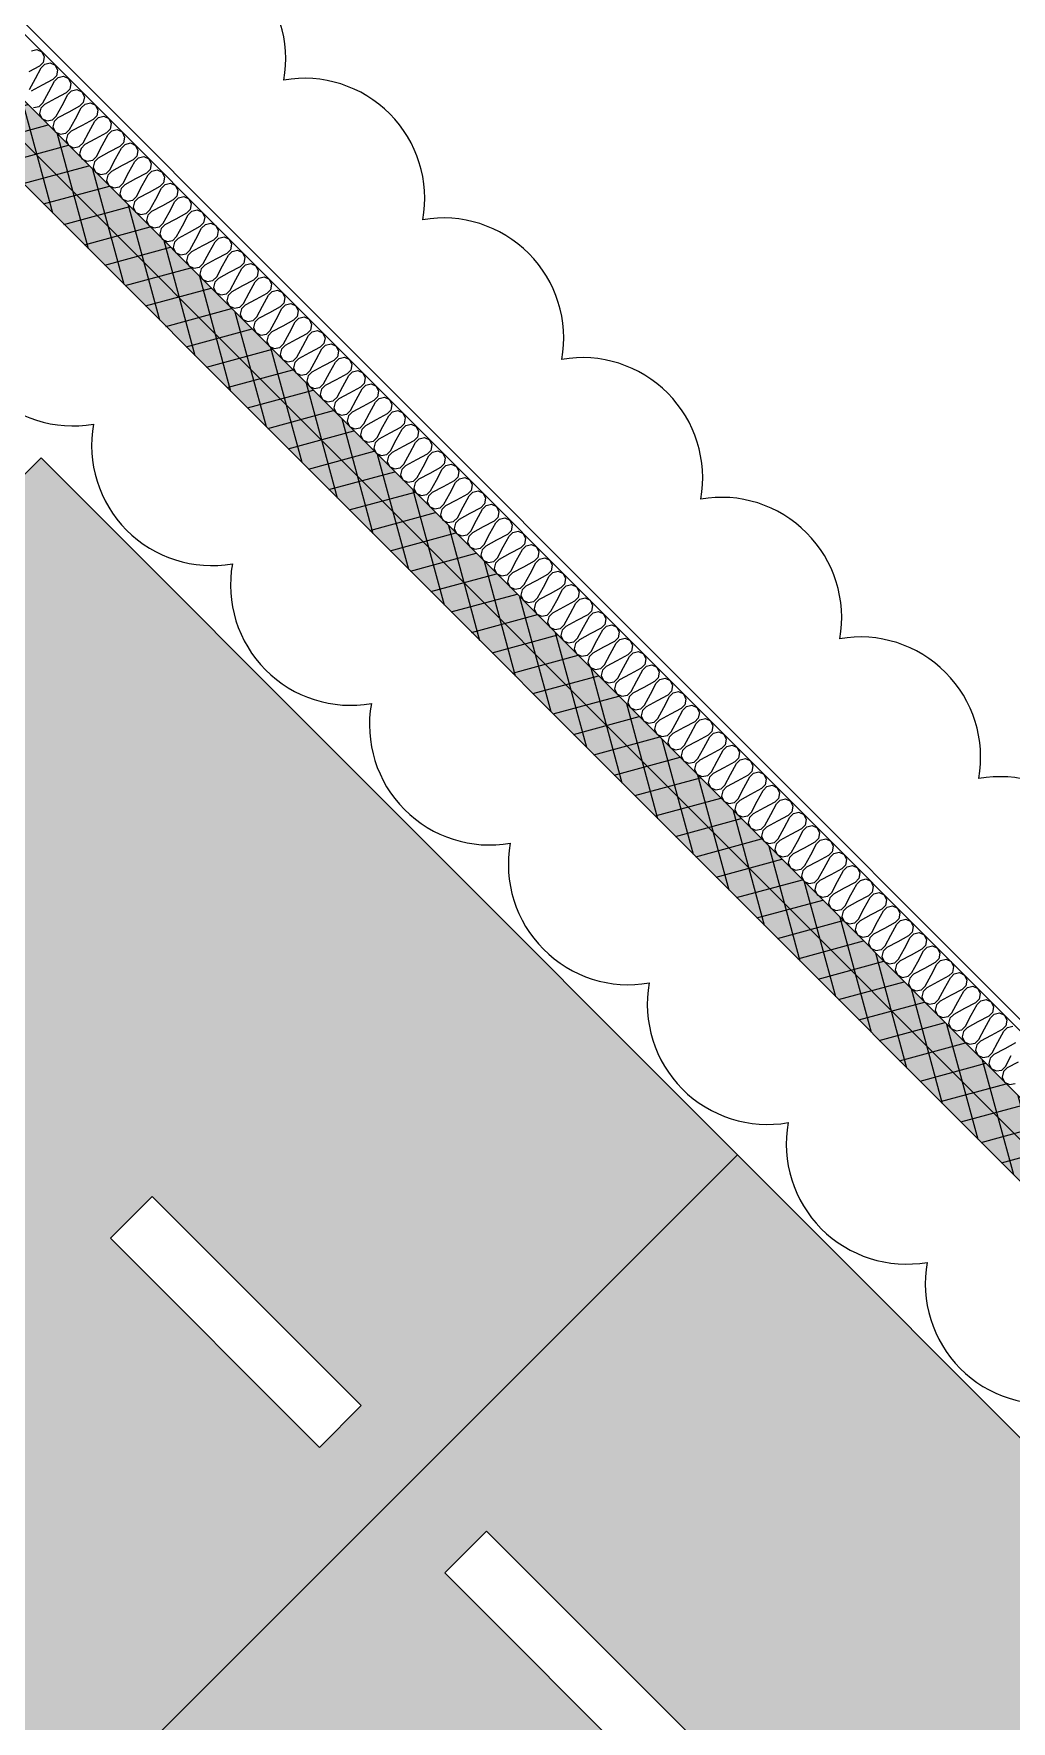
# Model space of a CAD drawing. Header units: millimetres. Extents: x -21000 to 567700, y 435000 to 850800.
# Drawn here: x 235546 to 238027, y 586183 to 590465 of the extents above; entities that cross this region are included whole.
import ezdxf
from ezdxf.xclip import XClip

# ---------------------------------------------------------------- set-up
doc = ezdxf.new("R2010")
doc.units = ezdxf.units.MM
doc.header["$LTSCALE"] = 700
doc.header["$XCLIPFRAME"] = 2
doc.linetypes.add('HIDDEN', pattern=[9.525, 6.35, -3.175])
doc.layers.get('0').update_dxf_attribs({"color": 2})
doc.layers.get('Defpoints').update_dxf_attribs({"color": 171})
for name, color, linetype in [('AB_Pbase$0$AA-XXXX-CNTL', 1, 'Continuous'), ('AB_Pbase$0$ELE8', 8, 'Continuous'), ('AB_Pbase$0$FIN', 6, 'Continuous'), ('AB_Pbase$0$HAT-BR', 5, 'Continuous'), ('AB_Pbase$0$INS', 8, 'Continuous'), ('AB_Pbase$0$WAL', 3, 'Continuous'), ('AB_Pbase$0$경량벽체 세대창고 모듈', 4, 'HIDDEN'), ('AB_Pbase$0$주차-sol', 254, 'Continuous'), ('AB_Pbase$0$주차-확장', 7, 'Continuous')]:
    doc.layers.add(name, color=color, linetype=linetype)

# ---------------------------------------------------------------- blocks, each defined once
blk = doc.blocks.new('AB_Pbase$0$주차확장')
at = {"layer": 'AB_Pbase$0$주차-sol'}
h = blk.add_hatch(color=252, dxfattribs=at)
h.paths.add_polyline_path([(1525, -3825), (2275, -3825), (2275, -3975), (1525, -3975)], flags=16)
edge = h.paths.add_edge_path()
edge.add_line((0, -5100), (2500, -5100))
edge.add_line((2500, -5100), (2500, 0))
edge.add_line((2500, 0), (0, 0))
edge.add_line((0, 0), (0, -5100))
h.paths.add_polyline_path([(225, -3975), (225, -3825), (975, -3825), (975, -3975)])
at = {"layer": 'AB_Pbase$0$주차-확장'}
blk.add_lwpolyline([(0, 0), (0, -5100), (2500, -5100), (2500, 0)], close=True, dxfattribs=at)
at = {"layer": 'AB_Pbase$0$주차-확장', "ltscale": 600}
for points in [[(975, -3975), (975, -3825), (225, -3825), (225, -3975)], [(1525, -3975), (1525, -3825), (2275, -3825), (2275, -3975)]]:
    blk.add_lwpolyline(points, close=True, dxfattribs=at)
blk = doc.blocks.new('AB_Pbase$0$pppaaa_1_1')
at = {"layer": 'AB_Pbase$0$주차-확장', "xscale": -1, "rotation": 134.9848194166802}
for p in [(231957.5, 585783.4), (233724.8, 584015.1)]:
    blk.add_blockref('AB_Pbase$0$주차확장', p, dxfattribs=at)
blk = doc.blocks.new('AB_Pbase')
at = {"layer": 'AB_Pbase$0$ELE8'}
h = blk.add_hatch(dxfattribs=at)
h.set_pattern_fill('NET', color=256, scale=20, angle=15.182184)
h.paths.add_polyline_path([(242568.3, 621077.2), (244588.7, 619957.3), (244661.4, 620088.5), (242509.8, 621281.1), (235027.7, 607783.1), (226424.5, 599184.4), (258210.1, 567381.9), (260268.4, 566241), (260341.1, 566372.2), (258301.3, 567502.9), (226636.7, 599184.4), (235148.7, 607691.9)])
h.paths.add_polyline_path([(247382.1, 630071), (247513.3, 629998.3), (244996.1, 625456.7), (246272.9, 624749), (245110.6, 622652.1), (244979.4, 622724.8), (246069, 624690.5), (244792, 625398.3)])
h.paths.add_polyline_path([(247988.2, 631164.3), (247876.7, 630963.1), (248007.8, 630890.4), (248119.4, 631091.6)])
h.paths.add_polyline_path([(255793.4, 631519.8), (255866.2, 631650.9), (250046.2, 634877.1), (248482.7, 632056.4), (248613.9, 631983.7), (250104.6, 634673.1)])
at = {"layer": 'AB_Pbase$0$HAT-BR'}
h = blk.add_hatch(dxfattribs=at)
h.set_pattern_fill('ANSI31', color=256, scale=20, angle=145)
h.paths.add_polyline_path([(235929.4, 604527.6), (236063.8, 604661.9), (238153, 602571.6), (240063.6, 606018.4), (240229.8, 605926.3), (238280.5, 602409.7), (237010.4, 601140.3), (237826.9, 600323.4), (237692.5, 600189.1), (236741.7, 601140.4), (238029, 602427)])
h.paths.add_polyline_path([(238632.8, 599517.1), (232550.1, 593437.5), (232684.4, 593303.2), (238767.1, 599382.7)])
h.paths.add_polyline_path([(239573, 598576.4), (244422.5, 593724.3), (238339.7, 587644.8), (238205.4, 587779.2), (244153.8, 593724.4), (239438.6, 598442)])
h.paths.add_polyline_path([(253366.3, 576146.8), (254890.9, 574621.3), (254756.5, 574487), (253231.9, 576012.5)], flags=17)
h.paths.add_polyline_path([(246954.3, 581883.1), (245525.6, 580455.2), (245391.3, 580589.5), (246820, 582017.5)])
h.paths.add_polyline_path([(247173.6, 582371), (252407.6, 587602.2), (252541.9, 587467.8), (247308, 582236.6)])
h.paths.add_polyline_path([(260580.1, 582120.7), (261142.4, 583135.1), (260976.2, 583227.2), (260414, 582212.8)], flags=17)
h.paths.add_polyline_path([(263886.9, 576046.1), (264234.4, 575698.5), (264194.3, 575658.4), (265114.4, 575148.5), (265206.5, 575314.6)])
edge = h.paths.add_edge_path()
edge.add_line((263638.9, 581842.7), (261303.6, 583137.2))
edge.add_line((261303.6, 583137.2), (261395.8, 583303.3))
edge.add_line((261395.8, 583303.3), (265930.7, 580789.6))
edge.add_line((265930.7, 580789.6), (269809.1, 587786.6))
edge.add_line((269809.1, 587786.6), (269975.3, 587694.4))
edge.add_line((269975.3, 587694.4), (266096.8, 580697.5))
edge.add_line((266096.8, 580697.5), (266534.1, 580455.1))
edge.add_line((266534.1, 580455.1), (266442, 580288.9))
edge.add_line((266442, 580288.9), (263805.1, 581750.6))
edge.add_line((263638.9, 581842.7), (262485.1, 579761.3))
edge.add_line((263805.1, 581750.6), (261405.4, 577421.6))
edge.add_line((262393, 579595.1), (259935.3, 580957.4))
edge.add_line((262485.1, 579761.3), (259861.3, 581215.7))
edge.add_line((262393, 579595.1), (261239.3, 577513.7))
edge.add_line((259861.3, 581215.7), (259168.1, 579965.2))
edge.add_line((259334.3, 579873.1), (259168.1, 579965.2))
edge.add_line((259935.3, 580957.4), (259334.3, 579873.1))
edge.add_line((261239.3, 577513.7), (258615.4, 578968.1))
edge.add_line((258615.4, 578968.1), (258523.3, 578802))
edge.add_line((258523.3, 578802), (263739.4, 575910.6))
edge.add_line((263739.4, 575910.6), (263879.2, 576050.4))
edge.add_line((263879.2, 576050.4), (261405.4, 577421.6))
edge = h.paths.add_edge_path()
edge.add_line((273761.7, 610263.5), (273411.9, 610457.4))
edge.add_line((273411.9, 610457.4), (273281, 610221.2))
edge.add_line((273281, 610221.2), (271837.9, 611021.2))
edge.add_line((271837.9, 611021.2), (270579.8, 608751.5))
edge.add_line((270579.8, 608751.5), (267899.1, 610237.5))
edge.add_line((267899.1, 610237.5), (268345.1, 611042.1))
edge.add_line((268345.1, 611042.1), (267907.8, 611284.5))
edge.add_line((267907.8, 611284.5), (267461.8, 610479.9))
edge.add_line((267461.8, 610479.9), (264676.1, 612024))
edge.add_line((264676.1, 612024), (266867.4, 615977.3))
edge.add_line((266867.4, 615977.3), (266701.3, 616069.4))
edge.add_line((266701.3, 616069.4), (265295.3, 613533))
edge.add_line((265295.3, 613533), (264945.5, 613726.9))
edge.add_line((264945.5, 613726.9), (264853.4, 613560.7))
edge.add_line((264853.4, 613560.7), (265203.2, 613366.8))
edge.add_line((265203.2, 613366.8), (264417.8, 611949.9))
edge.add_line((264417.8, 611949.9), (276229.5, 605402.6))
edge.add_line((276229.5, 605402.6), (278088.8, 608756.8))
edge.add_line((278088.8, 608756.8), (278565.5, 608492.5))
edge.add_line((278565.5, 608492.5), (278798.2, 608912.4))
edge.add_line((278798.2, 608912.4), (278719.4, 608956))
edge.add_line((278719.4, 608956), (278578.9, 608702.3))
edge.add_line((278578.9, 608702.3), (278093.4, 608971.4))
edge.add_line((278093.4, 608971.4), (278825.5, 610292.1))
edge.add_line((278825.5, 610292.1), (278746.8, 610335.7))
edge.add_line((278746.8, 610335.7), (278092.3, 609155))
edge.add_line((278092.3, 609155), (277414.5, 609530.7))
edge.add_line((277414.5, 609530.7), (277370.8, 609452))
edge.add_line((277370.8, 609452), (278048.7, 609076.3))
edge.add_line((278048.7, 609076.3), (276155.5, 605660.9))
edge.add_line((276155.5, 605660.9), (275027.2, 606286.3))
edge.add_line((275027.2, 606286.3), (275473.2, 607090.9))
edge.add_line((275473.2, 607090.9), (275394.5, 607134.6))
edge.add_line((275394.5, 607134.6), (274948.5, 606329.9))
edge.add_line((274948.5, 606329.9), (274668.6, 606485.1))
edge.add_line((274668.6, 606485.1), (275114.6, 607289.7))
edge.add_line((275114.6, 607289.7), (275035.9, 607333.3))
edge.add_line((275035.9, 607333.3), (274589.9, 606528.7))
edge.add_line((274589.9, 606528.7), (270746, 608659.4))
edge.add_line((270746, 608659.4), (271911.9, 610762.9))
edge.add_line((271911.9, 610762.9), (273538.7, 609861.1))
edge.add_line((273538.7, 609861.1), (273766.6, 610272.2))
h.paths.add_polyline_path([(249823.9, 630123.9), (248214.6, 631015.9), (248122.5, 630849.7), (249731.8, 629957.7)])
h.paths.add_polyline_path([(264448.6, 621462.8), (264706.6, 621319.7), (264798.7, 621485.9), (263959.1, 621951.3), (263866.9, 621785.1), (264282.4, 621554.9), (263271.6, 619731.3), (263437.7, 619639.2)])
h.paths.add_polyline_path([(269499.6, 619034.5), (268660, 619499.9), (268567.9, 619333.7), (269048.9, 619067.1), (267972.6, 617125.4), (268138.8, 617033.3), (269215.1, 618975), (269407.5, 618868.3)])
h.paths.add_polyline_path([(278950.9, 618872.1), (277573.4, 619635.6), (275440.2, 615787.3), (272265.3, 617547.2), (272173.2, 617381), (274499.7, 616091.4), (273527.6, 614337.8), (273693.8, 614245.7), (274665.9, 615999.3), (276004, 615257.5), (276166.4, 615550.5), (275676.7, 615822), (277647.4, 619377.4), (278858.8, 618705.9)])
h.paths.add_polyline_path([(271683.5, 616497.6), (271517.4, 616589.7), (270492, 614739.9), (270658.2, 614647.8)])
h.paths.add_polyline_path([(266121, 619581), (265095.6, 617731.2), (264929.4, 617823.3), (265954.8, 619673.1)])
h.paths.add_polyline_path([(264405.1, 617124.9), (264497.2, 617291.1), (264296.1, 617402.6), (264203.9, 617236.4)])
edge = h.paths.add_edge_path()
edge.add_line((261140, 623342.4), (261232.1, 623508.6))
edge.add_line((261232.1, 623508.6), (257484.4, 625586))
edge.add_line((257484.4, 625586), (257392.3, 625419.8))
edge.add_line((257392.3, 625419.8), (258756.7, 624663.5))
edge.add_line((258756.7, 624663.5), (257030.8, 621549.9))
edge.add_line((257030.8, 621549.9), (255666.4, 622306.2))
edge.add_line((255666.4, 622306.2), (255622.7, 622227.5))
edge.add_line((255622.7, 622227.5), (256987.1, 621471.2))
edge.add_line((256987.1, 621471.2), (256735, 621016.4))
edge.add_line((256735, 621016.4), (256813.8, 620972.7))
edge.add_line((256813.8, 620972.7), (258835.4, 624619.9))
edge.add_line((258835.4, 624619.9), (261140, 623342.4))
h.paths.add_polyline_path([(252295.3, 623557.4), (252251.7, 623478.7), (252800.5, 623174.5), (252844.1, 623253.2)], flags=17)
h.paths.add_polyline_path([(278024, 614023.5), (278741.6, 615317.9), (277798.7, 613617.1), (277877.5, 613573.4), (278119.7, 614010.5), (279335.4, 613336.6), (279379.1, 613415.3), (278163.4, 614089.2), (278820.3, 615274.3), (278741.6, 615317.9)])
h.paths.add_polyline_path([(276999.8, 611990.1), (277047.9, 611963.4), (276926.7, 611744.8), (276799.9, 611815.1), (277163.5, 612471), (277242.2, 612427.4)], flags=17)
h.paths.add_polyline_path([(275349.5, 612653.4), (275456.1, 612845.8), (275766.5, 612673.7), (275659.8, 612481.3)], flags=17)
h.paths.add_polyline_path([(274915.1, 612859.8), (274748.9, 612952), (274506.5, 612514.6), (274672.7, 612422.5)], flags=17)
h.paths.add_polyline_path([(279024.5, 610867.8), (280144.5, 612888.1), (280223.2, 612844.5), (279103.3, 610824.1)])
h.paths.add_polyline_path([(279601.8, 610547.8), (280721.7, 612568.2), (280800.4, 612524.5), (279680.5, 610504.2)])
edge = h.paths.add_edge_path()
edge.add_line((268115.9, 579441.1), (268710.6, 579111.4))
edge.add_line((268710.6, 579111.4), (268676.7, 579050.2))
edge.add_line((268676.7, 579050.2), (271436.1, 577520.6))
edge.add_line((271436.1, 577520.6), (271470, 577581.9))
edge.add_line((271470, 577581.9), (271528.2, 577686.8))
edge.add_line((271528.2, 577686.8), (268174.1, 579546.1))
edge.add_line((268174.1, 579546.1), (268115.9, 579441.1))
h.paths.add_polyline_path([(252546, 576288.4), (251117.3, 574860.5), (254615.6, 571360.4), (257807.1, 577118), (257640.9, 577210.2), (255736.8, 573775), (255682.7, 573829.2), (255548.3, 573694.9), (255641, 573602.1), (254521.2, 571582.1), (251315.3, 574789.7), (252680.4, 576154.1)])
h.paths.add_polyline_path([(254748.7, 622094.5), (254457.8, 621569.8), (254624, 621477.7), (254914.9, 622002.4)], flags=17)
h.paths.add_polyline_path([(260390.1, 620339.5), (260224, 620431.6), (261377.8, 622513.2), (261544, 622421.1)])
h.paths.add_polyline_path([(246694.2, 601788.4), (244262.8, 603136.2), (244354.9, 603302.4), (246786.3, 601954.6)])
h.paths.add_polyline_path([(264513.8, 616681.6), (263362.4, 614604.4), (263948.4, 614279.6), (263856.3, 614113.4), (262500.6, 614864.9), (262592.7, 615031.1), (263196.2, 614696.5), (264347.6, 616773.8)])
h.paths.add_polyline_path([(251505.8, 616203), (251413.7, 616036.9), (267384.3, 607184.2), (267476.4, 607350.4)])
h.paths.add_polyline_path([(271057.7, 605148), (274188.8, 603412.4), (272429, 600237.5), (270189.9, 601478.7), (270097.8, 601312.5), (274624, 598803.6), (274716.1, 598969.8), (272595.1, 600145.4), (274355, 603320.3), (277464.3, 601596.8), (270405.5, 588862.3), (265870.5, 591376.1), (265778.4, 591209.9), (270479.5, 588604), (277722.6, 601670.9), (271149.8, 605314.2)])
h.paths.add_polyline_path([(255481.8, 630440.5), (255389.7, 630274.4), (255792, 630051.4), (254296.4, 627353.1), (254375.1, 627309.5), (255870.8, 630007.7), (258726.4, 628424.8), (257230.8, 625726.6), (257396.9, 625634.5), (258984.7, 628498.9)])
h.paths.add_polyline_path([(252754.7, 624571.9), (253714.6, 626303.6), (253793.4, 626260), (252833.4, 624528.2)])
h.paths.add_polyline_path([(271454, 617733.9), (271546.1, 617900.1), (271143.9, 618123.1), (271051.8, 617956.9)])
h.paths.add_polyline_path([(274129.6, 612597.8), (274173.2, 612676.5), (272975, 613340.7), (272679.2, 612807.2), (272845.4, 612715.1), (273097.5, 613169.9)], flags=17)
h.paths.add_polyline_path([(261119, 615848), (261285.2, 615755.9), (262691.1, 618292.3), (262525, 618384.4)])
h.paths.add_polyline_path([(261302.7, 615746.2), (261210.6, 615580), (261503.6, 615417.6), (261595.7, 615583.7)], flags=17)
h.paths.add_polyline_path([(260779.6, 615235.7), (260945.8, 615143.6), (260407.7, 614172.8), (247559.5, 621294.6), (247428.3, 621367.4), (245110.6, 622652.1), (245202.7, 622818.3), (246042.3, 622352.9), (246488.4, 623157.5), (246654.5, 623065.4), (246208.5, 622260.8), (248062.7, 621233), (249400.8, 623646.9), (248952.5, 623895.4), (248996.2, 623974.1), (249984.5, 623426.3), (249940.9, 623347.5), (249479.5, 623603.3), (248141.4, 621189.3), (250017.5, 620149.4), (251359.6, 622570.7), (250948.5, 622798.5), (250988.1, 622869.9), (251939.3, 622342.7), (251895.6, 622264), (251434.3, 622519.7), (250096.2, 620105.8), (252811.9, 618600.4), (253257.9, 619405.1), (253336.6, 619361.5), (252890.6, 618556.8), (253257.9, 618353.2), (254159.7, 619980), (253792.3, 620183.6), (253676, 619973.7), (253597.3, 620017.3), (253905.1, 620572.7), (254071.3, 620480.6), (253971.9, 620301.3), (254627.9, 619937.7), (254535.8, 619771.5), (254238.4, 619936.4), (253336.7, 618309.6), (254613.6, 617601.7), (255607.5, 619394.7), (255773.6, 619302.6), (254779.8, 617509.6), (260333.6, 614431.1)])
h.paths.add_polyline_path([(251257.3, 624727.3), (251091.2, 624819.4), (250887.5, 624452.1), (248071, 626013.3), (247978.9, 625847.1), (247979.1, 625847), (246827.7, 623769.8), (246993.9, 623677.6), (248145.3, 625754.9), (251552, 623866.5), (251644.1, 624032.7), (251053.7, 624359.9)])
h.paths.add_polyline_path([(239278.8, 608614.4), (239444.9, 608522.3), (239503.1, 608627.2), (240058.5, 608319.4), (240150.6, 608485.5), (239595.2, 608793.4), (239937, 609410), (239416.6, 609698.5), (239373, 609619.7), (239727.2, 609423.4)], flags=17)
h.paths.add_polyline_path([(249096, 617321.6), (249188.1, 617487.8), (246328.1, 619073.1), (246196.9, 619145.8), (244727.6, 619960.3), (244635.4, 619794.1)])
h.paths.add_polyline_path([(244912.1, 609773.6), (245004.2, 609939.8), (238523.3, 613532.3), (235245.5, 607619), (234042, 606416.1), (235434.6, 605022.7), (235569, 605157.1), (234240, 606486.8), (235318, 607564.2), (236122.2, 609014.9), (238706.7, 607582.3), (238270.4, 606795.2), (238991.9, 606395.2), (239084, 606561.4), (238528.6, 606869.2), (239047.4, 607805.1), (238881.2, 607897.2), (238798.8, 607748.5), (238357.1, 607993.3), (239086.7, 609309.6), (239008, 609353.3), (238278.4, 608037), (236214.3, 609181.1), (238509.9, 613322.4), (242795.5, 610946.9), (241038.1, 607776.4), (241204.2, 607684.3), (242961.7, 610854.8)])
h.paths.add_polyline_path([(254770.9, 631457.8), (254937, 631365.6), (255145.7, 631742.1), (254979.5, 631834.2)])
h.paths.add_polyline_path([(254539.5, 630648.5), (254373.3, 630740.6), (254143, 630325.1), (253548.3, 630654.8), (253504.7, 630576.1), (254099.4, 630246.4), (253042.5, 628339.7), (251765.6, 629047.6), (252822.5, 630954.2), (252848.7, 630939.7), (252892.3, 631018.4), (252787.4, 631076.6), (251686.9, 629091.2), (250436.1, 629784.5), (250344, 629618.3), (251594.7, 628925), (250494.2, 626939.6), (250599.2, 626881.5), (250642.8, 626960.2), (250616.6, 626974.7), (251673.5, 628881.4), (252950.4, 628173.6), (251893.5, 626266.9), (251298.8, 626596.6), (251255.1, 626517.9), (251849.9, 626188.2), (251488.7, 625536.6), (251654.9, 625444.5)])
at = {"layer": 'AB_Pbase$0$경량벽체 세대창고 모듈'}
h = blk.add_hatch(dxfattribs=at)
h.set_pattern_fill('격자1', color=256)
h.set_pattern_definition([(360, (0, 0), (0, 1), []), (90, (0, 0), (-1, -1e-16), [])])
h.paths.add_polyline_path([(242568.3, 621077.2), (242641, 621208.4), (242509.8, 621281.1), (235027.7, 607783.1), (226424.5, 599184.4), (258210.1, 567381.9), (260268.4, 566241), (260341.1, 566372.2), (258301.3, 567502.9), (226636.7, 599184.4), (235148.7, 607691.9)])
h.paths.add_polyline_path([(247382.1, 630071), (247513.3, 629998.3), (244996.1, 625456.7), (246272.9, 624749), (245110.6, 622652.1), (244979.4, 622724.8), (246069, 624690.5), (244792, 625398.3)])
h.paths.add_polyline_path([(247988.2, 631164.3), (247876.7, 630963.1), (248007.8, 630890.4), (248119.4, 631091.6)])
h.paths.add_polyline_path([(255793.4, 631519.8), (255866.2, 631650.9), (250046.2, 634877.1), (248482.7, 632056.4), (248613.9, 631983.7), (250104.6, 634673.1)])
at = {"layer": 'AB_Pbase$0$AA-XXXX-CNTL'}
blk.add_line((263204.2, 562491.4), (221582.1, 604135.4), dxfattribs=at)
at = {"layer": 'AB_Pbase$0$FIN'}
for p, q in [((238219.6, 587793.3), (232698.5, 593317.3)), ((238205.4, 587779.2), (232684.4, 593303.2))]:
    blk.add_line(p, q, dxfattribs=at)
at = {"layer": 'AB_Pbase$0$INS'}
for points in [[(235540.5, 590421.7), (235554.1, 590425.1), (235566.8, 590419.2), (235572.8, 590406.5), (235570.2, 590392), (235560.9, 590382.7), (235533.3, 590367.9)], [(235535.4, 590323.3), (235550.3, 590350.9), (235565.1, 590378.5), (235574.5, 590387.8), (235588.1, 590391.2), (235600.8, 590385.2), (235606.7, 590372.5), (235604.2, 590358.1), (235594.8, 590348.7), (235567.2, 590333.9), (235539.7, 590319.1)], [(235545.6, 590277.5), (235560, 590280), (235569.4, 590289.4), (235584.2, 590316.9), (235599.1, 590344.5), (235608.4, 590353.8), (235622, 590357.2), (235634.7, 590351.3), (235640.6, 590338.6), (235638.1, 590324.1), (235628.8, 590314.8), (235601.2, 590300), (235573.6, 590285.1), (235564.3, 590275.8), (235560.9, 590262.2), (235566.8, 590249.5), (235579.5, 590243.5), (235594, 590246.1), (235603.3, 590255.4), (235618.1, 590283), (235633, 590310.6), (235642.3, 590319.9), (235655.9, 590323.3), (235668.6, 590317.3), (235674.6, 590304.6), (235672, 590290.2), (235662.7, 590280.8), (235635.1, 590266), (235607.5, 590251.2), (235598.2, 590241.8), (235594.8, 590228.3), (235600.7, 590215.5), (235613.5, 590209.6), (235627.9, 590212.1), (235637.2, 590221.5), (235652.1, 590249), (235666.9, 590276.6), (235676.3, 590285.9), (235689.8, 590289.3), (235702.6, 590283.4), (235708.5, 590270.7), (235706, 590256.2), (235696.6, 590246.9), (235669, 590232.1), (235641.5, 590217.2), (235632.1, 590207.9), (235628.7, 590194.3), (235634.7, 590181.6), (235647.4, 590175.6), (235661.8, 590178.2), (235671.2, 590187.5), (235686, 590215.1), (235700.9, 590242.7), (235710.2, 590252), (235723.8, 590255.4), (235736.5, 590249.4), (235742.4, 590236.7), (235739.9, 590222.3), (235730.6, 590212.9), (235703, 590198.1), (235675.4, 590183.3), (235666.1, 590173.9), (235662.7, 590160.4), (235668.6, 590147.6), (235681.3, 590141.7), (235695.7, 590144.2), (235705.1, 590153.6), (235719.9, 590181.1), (235734.8, 590208.7), (235744.1, 590218), (235757.7, 590221.4), (235770.4, 590215.5), (235776.4, 590202.7), (235773.8, 590188.3), (235764.5, 590179), (235736.9, 590164.2), (235709.3, 590149.3), (235700, 590140), (235696.6, 590126.4), (235702.5, 590113.7), (235715.3, 590107.7), (235729.7, 590110.3), (235739, 590119.6), (235753.9, 590147.2), (235768.7, 590174.8), (235778.1, 590184.1), (235791.6, 590187.5), (235804.4, 590181.5), (235810.3, 590168.8), (235807.8, 590154.4), (235798.4, 590145), (235770.8, 590130.2), (235743.3, 590115.4), (235733.9, 590106), (235730.5, 590092.5), (235736.5, 590079.7), (235749.2, 590073.8), (235763.6, 590076.3), (235772.9, 590085.7), (235787.8, 590113.2), (235802.7, 590140.8), (235812, 590150.1), (235825.6, 590153.5), (235838.3, 590147.6), (235844.2, 590134.8), (235841.7, 590120.4), (235832.4, 590111.1), (235804.8, 590096.3), (235777.2, 590081.4), (235767.9, 590072.1), (235764.5, 590058.5), (235770.4, 590045.8), (235783.1, 590039.8), (235797.5, 590042.4), (235806.9, 590051.7), (235821.7, 590079.3), (235836.6, 590106.9), (235845.9, 590116.2), (235859.5, 590119.6), (235872.2, 590113.6), (235878.2, 590100.9), (235875.6, 590086.5), (235866.3, 590077.1), (235838.7, 590062.3), (235811.1, 590047.5), (235801.8, 590038.1), (235798.4, 590024.6), (235804.3, 590011.8), (235817.1, 590005.9), (235831.5, 590008.4), (235840.8, 590017.8), (235855.7, 590045.3), (235870.5, 590072.9), (235879.9, 590082.2), (235893.4, 590085.6), (235906.2, 590079.7), (235912.1, 590066.9), (235909.6, 590052.5), (235900.2, 590043.2), (235872.6, 590028.4), (235845.1, 590013.5), (235835.7, 590004.2), (235832.3, 589990.6), (235838.3, 589977.9), (235851, 589971.9), (235865.4, 589974.5), (235874.7, 589983.8), (235889.6, 590011.4), (235904.5, 590038.9), (235913.8, 590048.3), (235927.4, 590051.7), (235940.1, 590045.7), (235946, 590033), (235943.5, 590018.6), (235934.2, 590009.2), (235906.6, 589994.4), (235879, 589979.6), (235869.7, 589970.2), (235866.3, 589956.7), (235872.2, 589943.9), (235884.9, 589938), (235899.3, 589940.5), (235908.7, 589949.9), (235923.5, 589977.4), (235938.4, 590005), (235947.7, 590014.3), (235961.3, 590017.7), (235974, 590011.8), (235980, 589999), (235977.4, 589984.6), (235968.1, 589975.3), (235940.5, 589960.5), (235912.9, 589945.6), (235903.6, 589936.3), (235900.2, 589922.7), (235906.1, 589910), (235918.8, 589904), (235933.3, 589906.6), (235942.6, 589915.9), (235957.5, 589943.5), (235972.3, 589971), (235981.7, 589980.4), (235995.2, 589983.8), (236008, 589977.8), (236013.9, 589965.1), (236011.4, 589950.7), (236002, 589941.3), (235974.4, 589926.5), (235946.9, 589911.7), (235937.5, 589902.3), (235934.1, 589888.8), (235940.1, 589876), (235952.8, 589870.1), (235967.2, 589872.6), (235976.5, 589882), (235991.4, 589909.5), (236006.3, 589937.1), (236015.6, 589946.4), (236029.2, 589949.8), (236041.9, 589943.9), (236047.8, 589931.1), (236045.3, 589916.7), (236035.9, 589907.4), (236008.4, 589892.6), (235980.8, 589877.7), (235971.4, 589868.4), (235968.1, 589854.8), (235974, 589842.1), (235986.7, 589836.1), (236001.1, 589838.7), (236010.5, 589848), (236025.3, 589875.6), (236040.2, 589903.1), (236049.5, 589912.5), (236063.1, 589915.9), (236075.8, 589909.9), (236081.8, 589897.2), (236079.2, 589882.8), (236069.9, 589873.4), (236042.3, 589858.6), (236014.7, 589843.8), (236005.4, 589834.4), (236002, 589820.9), (236007.9, 589808.1), (236020.6, 589802.2), (236035.1, 589804.7), (236044.4, 589814.1), (236059.3, 589841.6), (236074.1, 589869.2), (236083.5, 589878.5), (236097, 589881.9), (236109.8, 589876), (236115.7, 589863.2), (236113.1, 589848.8), (236103.8, 589839.5), (236076.2, 589824.7), (236048.6, 589809.8), (236039.3, 589800.5), (236035.9, 589786.9), (236041.9, 589774.2), (236054.6, 589768.2), (236069, 589770.8), (236078.3, 589780.1), (236093.2, 589807.7), (236108.1, 589835.2), (236117.4, 589844.6), (236131, 589848), (236143.7, 589842), (236149.6, 589829.3), (236147.1, 589814.9), (236137.7, 589805.5), (236110.2, 589790.7), (236082.6, 589775.9), (236073.2, 589766.5), (236069.8, 589753), (236075.8, 589740.2), (236088.5, 589734.3), (236102.9, 589736.8), (236112.3, 589746.2), (236127.1, 589773.7), (236142, 589801.3), (236151.3, 589810.6), (236164.9, 589814), (236177.6, 589808.1), (236183.6, 589795.3), (236181, 589780.9), (236171.7, 589771.6), (236144.1, 589756.8), (236116.5, 589741.9), (236107.2, 589732.6), (236103.8, 589719), (236109.7, 589706.3), (236122.4, 589700.3), (236136.9, 589702.9), (236146.2, 589712.2), (236161.1, 589739.8), (236175.9, 589767.3), (236185.3, 589776.7), (236198.8, 589780.1), (236211.6, 589774.1), (236217.5, 589761.4), (236214.9, 589747), (236205.6, 589737.6), (236178, 589722.8), (236150.4, 589708), (236141.1, 589698.6), (236137.7, 589685.1), (236143.6, 589672.3), (236156.4, 589666.4), (236170.8, 589668.9), (236180.1, 589678.3), (236195, 589705.8), (236209.8, 589733.4), (236219.2, 589742.7), (236232.8, 589746.1), (236245.5, 589740.2), (236251.4, 589727.4), (236248.9, 589713), (236239.5, 589703.7), (236212, 589688.9), (236184.4, 589674), (236175, 589664.7), (236171.6, 589651.1), (236177.6, 589638.4), (236190.3, 589632.4), (236204.7, 589635), (236214.1, 589644.3), (236228.9, 589671.9), (236243.8, 589699.4), (236253.1, 589708.8), (236266.7, 589712.2), (236279.4, 589706.2), (236285.4, 589693.5), (236282.8, 589679.1), (236273.5, 589669.7), (236245.9, 589654.9), (236218.3, 589640.1), (236209, 589630.7), (236205.6, 589617.2), (236211.5, 589604.4), (236224.2, 589598.5), (236238.7, 589601), (236248, 589610.4), (236262.9, 589637.9), (236277.7, 589665.5), (236287, 589674.8), (236300.6, 589678.2), (236313.4, 589672.3), (236319.3, 589659.5), (236316.7, 589645.1), (236307.4, 589635.8), (236279.8, 589621), (236252.2, 589606.1), (236242.9, 589596.8), (236239.5, 589583.2), (236245.4, 589570.5), (236258.2, 589564.5), (236272.6, 589567.1), (236281.9, 589576.4), (236296.8, 589604), (236311.6, 589631.5), (236321, 589640.9), (236334.6, 589644.3), (236347.3, 589638.3), (236353.2, 589625.6), (236350.7, 589611.2), (236341.3, 589601.8), (236313.8, 589587), (236286.2, 589572.2), (236276.8, 589562.8), (236273.4, 589549.3), (236279.4, 589536.5), (236292.1, 589530.6), (236306.5, 589533.1), (236315.9, 589542.5), (236330.7, 589570), (236345.6, 589597.6), (236354.9, 589606.9), (236368.5, 589610.3), (236381.2, 589604.4), (236387.2, 589591.6), (236384.6, 589577.2), (236375.3, 589567.9), (236347.7, 589553.1), (236320.1, 589538.2), (236310.8, 589528.9), (236307.4, 589515.3), (236313.3, 589502.6), (236326, 589496.6), (236340.5, 589499.2), (236349.8, 589508.5), (236364.7, 589536.1), (236379.5, 589563.6), (236388.8, 589573), (236402.4, 589576.4), (236415.1, 589570.4), (236421.1, 589557.7), (236418.5, 589543.3), (236409.2, 589533.9), (236381.6, 589519.1), (236354, 589504.3), (236344.7, 589494.9), (236341.3, 589481.4), (236347.2, 589468.6), (236360, 589462.7), (236374.4, 589465.2), (236383.7, 589474.6), (236398.6, 589502.1), (236413.4, 589529.7), (236422.8, 589539), (236436.4, 589542.4), (236449.1, 589536.5), (236455, 589523.7), (236452.5, 589509.3), (236443.1, 589500), (236415.6, 589485.1), (236388, 589470.3), (236378.6, 589461), (236375.2, 589447.4), (236381.2, 589434.7), (236393.9, 589428.7), (236408.3, 589431.3), (236417.7, 589440.6), (236432.5, 589468.2), (236447.4, 589495.7), (236456.7, 589505.1), (236470.3, 589508.5), (236483, 589502.5), (236488.9, 589489.8), (236486.4, 589475.4), (236477.1, 589466), (236449.5, 589451.2), (236421.9, 589436.4), (236412.6, 589427), (236409.2, 589413.5), (236415.1, 589400.7), (236427.8, 589394.8), (236442.3, 589397.3), (236451.6, 589406.7), (236466.4, 589434.2), (236481.3, 589461.8), (236490.6, 589471.1), (236504.2, 589474.5), (236516.9, 589468.6), (236522.9, 589455.8), (236520.3, 589441.4), (236511, 589432.1), (236483.4, 589417.2), (236455.8, 589402.4), (236446.5, 589393.1), (236443.1, 589379.5), (236449, 589366.8), (236461.8, 589360.8), (236476.2, 589363.4), (236485.5, 589372.7), (236500.4, 589400.3), (236515.2, 589427.8), (236524.6, 589437.2), (236538.2, 589440.6), (236550.9, 589434.6), (236556.8, 589421.9), (236554.3, 589407.5), (236544.9, 589398.1), (236517.3, 589383.3), (236489.8, 589368.5), (236480.4, 589359.1), (236477, 589345.6), (236483, 589332.8), (236495.7, 589326.9), (236510.1, 589329.4), (236519.5, 589338.8), (236534.3, 589366.3), (236549.2, 589393.9), (236558.5, 589403.2), (236572.1, 589406.6), (236584.8, 589400.7), (236590.7, 589387.9), (236588.2, 589373.5), (236578.9, 589364.2), (236551.3, 589349.3), (236523.7, 589334.5), (236514.4, 589325.2), (236511, 589311.6), (236516.9, 589298.9), (236529.6, 589292.9), (236544.1, 589295.5), (236553.4, 589304.8), (236568.2, 589332.4), (236583.1, 589359.9), (236592.4, 589369.3), (236606, 589372.7), (236618.7, 589366.7), (236624.7, 589354), (236622.1, 589339.6), (236612.8, 589330.2), (236585.2, 589315.4), (236557.6, 589300.6), (236548.3, 589291.2), (236544.9, 589277.7), (236550.8, 589264.9), (236563.6, 589259), (236578, 589261.5), (236587.3, 589270.9), (236602.2, 589298.4), (236617, 589326), (236626.4, 589335.3), (236639.9, 589338.7), (236652.7, 589332.8), (236658.6, 589320), (236656.1, 589305.6), (236646.7, 589296.3), (236619.1, 589281.4), (236591.6, 589266.6), (236582.2, 589257.3), (236578.8, 589243.7), (236584.8, 589231), (236597.5, 589225), (236611.9, 589227.6), (236621.3, 589236.9), (236636.1, 589264.5), (236651, 589292), (236660.3, 589301.4), (236673.9, 589304.8), (236686.6, 589298.8), (236692.5, 589286.1), (236690, 589271.7), (236680.7, 589262.3), (236653.1, 589247.5), (236625.5, 589232.7), (236616.2, 589223.3), (236612.8, 589209.8), (236618.7, 589197), (236631.4, 589191.1), (236645.8, 589193.6), (236655.2, 589203), (236670, 589230.5), (236684.9, 589258.1), (236694.2, 589267.4), (236707.8, 589270.8), (236720.5, 589264.9), (236726.5, 589252.1), (236723.9, 589237.7), (236714.6, 589228.4), (236687, 589213.5), (236659.4, 589198.7), (236650.1, 589189.4), (236646.7, 589175.8), (236652.6, 589163.1), (236665.4, 589157.1), (236679.8, 589159.7), (236689.1, 589169), (236704, 589196.6), (236718.8, 589224.1), (236728.2, 589233.5), (236741.7, 589236.9), (236754.5, 589230.9), (236760.4, 589218.2), (236757.9, 589203.8), (236748.5, 589194.4), (236720.9, 589179.6), (236693.4, 589164.8), (236684, 589155.4), (236680.6, 589141.9), (236686.6, 589129.1), (236699.3, 589123.2), (236713.7, 589125.7), (236723, 589135.1), (236737.9, 589162.6), (236752.8, 589190.2), (236762.1, 589199.5), (236775.7, 589202.9), (236788.4, 589197), (236794.3, 589184.2), (236791.8, 589169.8), (236782.5, 589160.5), (236754.9, 589145.6), (236727.3, 589130.8), (236718, 589121.5), (236714.6, 589107.9), (236720.5, 589095.2), (236733.2, 589089.2), (236747.6, 589091.8), (236757, 589101.1), (236771.8, 589128.7), (236786.7, 589156.2), (236796, 589165.6), (236809.6, 589169), (236822.3, 589163), (236828.3, 589150.3), (236825.7, 589135.9), (236816.4, 589126.5), (236788.8, 589111.7), (236761.2, 589096.9), (236751.9, 589087.5), (236748.5, 589073.9), (236754.4, 589061.2), (236767.2, 589055.3), (236781.6, 589057.8), (236790.9, 589067.2), (236805.8, 589094.7), (236820.6, 589122.3), (236830, 589131.6), (236843.5, 589135), (236856.3, 589129.1), (236862.2, 589116.3), (236859.7, 589101.9), (236850.3, 589092.6), (236822.7, 589077.7), (236795.2, 589062.9), (236785.8, 589053.6), (236782.4, 589040), (236788.4, 589027.3), (236801.1, 589021.3), (236815.5, 589023.9), (236824.8, 589033.2), (236839.7, 589060.8), (236854.6, 589088.3), (236863.9, 589097.7), (236877.5, 589101.1), (236890.2, 589095.1), (236896.1, 589082.4), (236893.6, 589068), (236884.2, 589058.6), (236856.7, 589043.8), (236829.1, 589029), (236819.8, 589019.6), (236816.4, 589006), (236822.3, 588993.3), (236835, 588987.4), (236849.4, 588989.9), (236858.8, 588999.3), (236873.6, 589026.8), (236888.5, 589054.4), (236897.8, 589063.7), (236911.4, 589067.1), (236924.1, 589061.2), (236930.1, 589048.4), (236927.5, 589034), (236918.2, 589024.7), (236890.6, 589009.8), (236863, 588995), (236853.7, 588985.7), (236850.3, 588972.1), (236856.2, 588959.4), (236868.9, 588953.4), (236883.4, 588956), (236892.7, 588965.3), (236907.6, 588992.9), (236922.4, 589020.4), (236931.8, 589029.8), (236945.3, 589033.2), (236958.1, 589027.2), (236964, 589014.5), (236961.5, 589000.1), (236952.1, 588990.7), (236924.5, 588975.9), (236897, 588961.1), (236887.6, 588951.7), (236884.2, 588938.1), (236890.2, 588925.4), (236902.9, 588919.5), (236917.3, 588922), (236926.6, 588931.3), (236941.5, 588958.9), (236956.4, 588986.5), (236965.7, 588995.8), (236979.3, 588999.2), (236992, 588993.3), (236997.9, 588980.5), (236995.4, 588966.1), (236986, 588956.8), (236958.5, 588941.9), (236930.9, 588927.1), (236921.5, 588917.8), (236918.1, 588904.2), (236924.1, 588891.5), (236936.8, 588885.5), (236951.2, 588888.1), (236960.6, 588897.4), (236975.4, 588925), (236990.3, 588952.5), (236999.6, 588961.9), (237013.2, 588965.3), (237025.9, 588959.3), (237031.9, 588946.6), (237029.3, 588932.2), (237020, 588922.8), (236992.4, 588908), (236964.8, 588893.2), (236955.5, 588883.8), (236952.1, 588870.2), (236958, 588857.5), (236970.7, 588851.6), (236985.2, 588854.1), (236994.5, 588863.4), (237009.4, 588891), (237024.2, 588918.6), (237033.6, 588927.9), (237047.1, 588931.3), (237059.9, 588925.4), (237065.8, 588912.6), (237063.2, 588898.2), (237053.9, 588888.9), (237026.3, 588874), (236998.7, 588859.2), (236989.4, 588849.9), (236986, 588836.3), (236992, 588823.6), (237004.7, 588817.6), (237019.1, 588820.2), (237028.4, 588829.5), (237043.3, 588857.1), (237058.2, 588884.6), (237067.5, 588894), (237081.1, 588897.4), (237093.8, 588891.4), (237099.7, 588878.7), (237097.2, 588864.3), (237087.8, 588854.9), (237060.3, 588840.1), (237032.7, 588825.3), (237023.3, 588815.9), (237019.9, 588802.3), (237025.9, 588789.6), (237038.6, 588783.7), (237053, 588786.2), (237062.4, 588795.5), (237077.2, 588823.1), (237092.1, 588850.7), (237101.4, 588860), (237115, 588863.4), (237127.7, 588857.5), (237133.7, 588844.7), (237131.1, 588830.3), (237121.8, 588821), (237094.2, 588806.1), (237066.6, 588791.3), (237057.3, 588782), (237053.9, 588768.4), (237059.8, 588755.7), (237072.5, 588749.7), (237087, 588752.3), (237096.3, 588761.6), (237111.2, 588789.2), (237126, 588816.7), (237135.4, 588826.1), (237148.9, 588829.5), (237161.7, 588823.5), (237167.6, 588810.8), (237165, 588796.4), (237155.7, 588787), (237128.1, 588772.2), (237100.5, 588757.4), (237091.2, 588748), (237087.8, 588734.4), (237093.7, 588721.7), (237106.5, 588715.8), (237120.9, 588718.3), (237130.2, 588727.6), (237145.1, 588755.2), (237159.9, 588782.8), (237169.3, 588792.1), (237182.9, 588795.5), (237195.6, 588789.6), (237201.5, 588776.8), (237199, 588762.4), (237189.6, 588753.1), (237162.1, 588738.2), (237134.5, 588723.4), (237125.1, 588714.1), (237121.7, 588700.5), (237127.7, 588687.8), (237140.4, 588681.8), (237154.8, 588684.4), (237164.2, 588693.7), (237179, 588721.3), (237193.9, 588748.8), (237203.2, 588758.2), (237216.8, 588761.6), (237229.5, 588755.6), (237235.5, 588742.9), (237232.9, 588728.5), (237223.6, 588719.1), (237196, 588704.3), (237168.4, 588689.5), (237159.1, 588680.1), (237155.7, 588666.5), (237161.6, 588653.8), (237174.3, 588647.9), (237188.8, 588650.4), (237198.1, 588659.7), (237213, 588687.3), (237227.8, 588714.9), (237237.1, 588724.2), (237250.7, 588727.6), (237263.5, 588721.7), (237269.4, 588708.9), (237266.8, 588694.5), (237257.5, 588685.2), (237229.9, 588670.3), (237202.3, 588655.5), (237193, 588646.2), (237189.6, 588632.6), (237195.5, 588619.9), (237208.3, 588613.9), (237222.7, 588616.5), (237232, 588625.8), (237246.9, 588653.4), (237261.7, 588680.9), (237271.1, 588690.3), (237284.7, 588693.7), (237297.4, 588687.7), (237303.3, 588675), (237300.8, 588660.6), (237291.4, 588651.2), (237263.9, 588636.4), (237236.3, 588621.6), (237226.9, 588612.2), (237223.5, 588598.6), (237229.5, 588585.9), (237242.2, 588580), (237256.6, 588582.5), (237266, 588591.8), (237280.8, 588619.4), (237295.7, 588647), (237305, 588656.3), (237318.6, 588659.7), (237331.3, 588653.8), (237337.3, 588641), (237334.7, 588626.6), (237325.4, 588617.3), (237297.8, 588602.4), (237270.2, 588587.6), (237260.9, 588578.3), (237257.5, 588564.7), (237263.4, 588552), (237276.1, 588546), (237290.6, 588548.6), (237299.9, 588557.9), (237314.8, 588585.5), (237329.6, 588613), (237338.9, 588622.4), (237352.5, 588625.8), (237365.2, 588619.8), (237371.2, 588607.1), (237368.6, 588592.7), (237359.3, 588583.3), (237331.7, 588568.5), (237304.1, 588553.7), (237294.8, 588544.3), (237291.4, 588530.7), (237297.3, 588518), (237310.1, 588512.1), (237324.5, 588514.6), (237333.8, 588523.9), (237348.7, 588551.5), (237363.5, 588579.1), (237372.9, 588588.4), (237386.5, 588591.8), (237399.2, 588585.9), (237405.1, 588573.1), (237402.6, 588558.7), (237393.2, 588549.4), (237365.7, 588534.5), (237338.1, 588519.7), (237328.7, 588510.4), (237325.3, 588496.8), (237331.3, 588484.1), (237344, 588478.1), (237358.4, 588480.7), (237367.8, 588490), (237382.6, 588517.6), (237397.5, 588545.1), (237406.8, 588554.5), (237420.4, 588557.9), (237433.1, 588551.9), (237439, 588539.2), (237436.5, 588524.8), (237427.2, 588515.4), (237399.6, 588500.6), (237372, 588485.8), (237362.7, 588476.4), (237359.3, 588462.8), (237365.2, 588450.1), (237377.9, 588444.2), (237392.4, 588446.7), (237401.7, 588456), (237416.5, 588483.6), (237431.4, 588511.2), (237440.7, 588520.5), (237454.3, 588523.9), (237467, 588518), (237473, 588505.2), (237470.4, 588490.8), (237461.1, 588481.5), (237433.5, 588466.6), (237405.9, 588451.8), (237396.6, 588442.5), (237393.2, 588428.9), (237399.1, 588416.2), (237411.9, 588410.2), (237426.3, 588412.8), (237435.6, 588422.1), (237450.5, 588449.7), (237465.3, 588477.2), (237474.7, 588486.6), (237488.3, 588490), (237501, 588484), (237506.9, 588471.3), (237504.4, 588456.9), (237495, 588447.5), (237467.4, 588432.7), (237439.9, 588417.9), (237430.5, 588408.5), (237427.1, 588394.9), (237433.1, 588382.2), (237445.8, 588376.3), (237460.2, 588378.8), (237469.6, 588388.1), (237484.4, 588415.7), (237499.3, 588443.3), (237508.6, 588452.6), (237522.2, 588456), (237534.9, 588450.1), (237540.8, 588437.3), (237538.3, 588422.9), (237529, 588413.6), (237501.4, 588398.7), (237473.8, 588383.9), (237464.5, 588374.6), (237461.1, 588361), (237467, 588348.3), (237479.7, 588342.3), (237494.2, 588344.9), (237503.5, 588354.2), (237518.3, 588381.8), (237533.2, 588409.3), (237542.5, 588418.7), (237556.1, 588422.1), (237568.8, 588416.1), (237574.8, 588403.4), (237572.2, 588389), (237562.9, 588379.6), (237535.3, 588364.8), (237507.7, 588350), (237498.4, 588340.6), (237495, 588327), (237500.9, 588314.3), (237513.7, 588308.4), (237528.1, 588310.9), (237537.4, 588320.2), (237552.3, 588347.8), (237567.1, 588375.4), (237576.5, 588384.7), (237590, 588388.1), (237602.8, 588382.2), (237608.7, 588369.4), (237606.2, 588355), (237596.8, 588345.7), (237569.2, 588330.8), (237541.7, 588316), (237532.3, 588306.7), (237528.9, 588293.1), (237534.9, 588280.4), (237547.6, 588274.4), (237562, 588277), (237571.4, 588286.3), (237586.2, 588313.9), (237601.1, 588341.4), (237610.4, 588350.8), (237624, 588354.2), (237636.7, 588348.2), (237642.6, 588335.5), (237640.1, 588321.1), (237630.8, 588311.7), (237603.2, 588296.9), (237575.6, 588282.1), (237566.3, 588272.7), (237562.9, 588259.1), (237568.8, 588246.4), (237581.5, 588240.5), (237595.9, 588243), (237605.3, 588252.3), (237620.1, 588279.9), (237635, 588307.5), (237644.3, 588316.8), (237657.9, 588320.2), (237670.6, 588314.3), (237676.6, 588301.5), (237674, 588287.1), (237664.7, 588277.8), (237637.1, 588262.9), (237609.5, 588248.1), (237600.2, 588238.8), (237596.8, 588225.2), (237602.7, 588212.5), (237615.5, 588206.5), (237629.9, 588209.1), (237639.2, 588218.4), (237654.1, 588246), (237668.9, 588273.5), (237678.3, 588282.9), (237691.8, 588286.3), (237704.6, 588280.3), (237710.5, 588267.6), (237708, 588253.2), (237698.6, 588243.8), (237671, 588229), (237643.5, 588214.2), (237634.1, 588204.8), (237630.7, 588191.2), (237636.7, 588178.5), (237649.4, 588172.6), (237663.8, 588175.1), (237673.1, 588184.4), (237688, 588212), (237702.9, 588239.6), (237712.2, 588248.9), (237725.8, 588252.3), (237738.5, 588246.4), (237744.4, 588233.6), (237741.9, 588219.2), (237732.6, 588209.9), (237705, 588195), (237677.4, 588180.2), (237668.1, 588170.9), (237664.7, 588157.3), (237670.6, 588144.6), (237683.3, 588138.6), (237697.7, 588141.2), (237707.1, 588150.5), (237721.9, 588178.1), (237736.8, 588205.6), (237746.1, 588215), (237759.7, 588218.4), (237772.4, 588212.4), (237778.4, 588199.7), (237775.8, 588185.3), (237766.5, 588175.9), (237738.9, 588161.1), (237711.3, 588146.3), (237702, 588136.9), (237698.6, 588123.3), (237704.5, 588110.6), (237717.3, 588104.7), (237731.7, 588107.2), (237741, 588116.5), (237755.9, 588144.1), (237770.7, 588171.7), (237780.1, 588181), (237793.6, 588184.4), (237806.4, 588178.5), (237812.3, 588165.7), (237809.8, 588151.3), (237800.4, 588142), (237772.8, 588127.1), (237745.3, 588112.3), (237735.9, 588103), (237732.5, 588089.4), (237738.5, 588076.7), (237751.2, 588070.7), (237765.6, 588073.3), (237774.9, 588082.6), (237789.8, 588110.2), (237804.7, 588137.7), (237814, 588147.1), (237827.6, 588150.5), (237840.3, 588144.5), (237846.2, 588131.8), (237843.7, 588117.4), (237834.3, 588108), (237806.8, 588093.2), (237779.2, 588078.4), (237769.9, 588069), (237766.5, 588055.4), (237772.4, 588042.7), (237785.1, 588036.8), (237799.5, 588039.3), (237808.9, 588048.6), (237823.7, 588076.2), (237838.6, 588103.8), (237847.9, 588113.1), (237861.5, 588116.5), (237874.2, 588110.6), (237880.2, 588097.8), (237877.6, 588083.4), (237868.3, 588074.1), (237840.7, 588059.2), (237813.1, 588044.4), (237803.8, 588035.1), (237800.4, 588021.5), (237806.3, 588008.8), (237819, 588002.8), (237833.5, 588005.4), (237842.8, 588014.7), (237857.7, 588042.3), (237872.5, 588069.8), (237881.9, 588079.2), (237895.4, 588082.6), (237908.2, 588076.6), (237914.1, 588063.9), (237911.5, 588049.5), (237902.2, 588040.1), (237874.6, 588025.3), (237847.1, 588010.5), (237837.7, 588001.1), (237834.3, 587987.5), (237840.3, 587974.8), (237853, 587968.9), (237867.4, 587971.4), (237876.7, 587980.7), (237891.6, 588008.3), (237906.5, 588035.9), (237915.8, 588045.2), (237929.4, 588048.6), (237942.1, 588042.7), (237948, 588029.9), (237945.5, 588015.5), (237936.1, 588006.2), (237908.6, 587991.3), (237881, 587976.5), (237871.6, 587967.2), (237868.2, 587953.6), (237874.2, 587940.9), (237886.9, 587934.9), (237901.3, 587937.5), (237910.7, 587946.8), (237925.5, 587974.4), (237940.4, 588001.9), (237949.7, 588011.3), (237963.3, 588014.7), (237976, 588008.7), (237982, 587996), (237979.4, 587981.6), (237970.1, 587972.2), (237942.5, 587957.4), (237914.9, 587942.6), (237905.6, 587933.2), (237902.2, 587919.6), (237908.1, 587906.9), (237920.8, 587901), (237935.3, 587903.5), (237944.6, 587912.8), (237959.5, 587940.4), (237974.3, 587968), (237983.7, 587977.3), (237997.2, 587980.7), (238010, 587974.8), (238015.9, 587962), (238013.3, 587947.6), (238004, 587938.3), (237976.4, 587923.4), (237948.8, 587908.6), (237939.5, 587899.3), (237936.1, 587885.7), (237942.1, 587873), (237954.8, 587867), (237969.2, 587869.6), (237978.5, 587878.9), (237993.4, 587906.5), (238008.3, 587934), (238017.6, 587943.4), (238031.2, 587946.8)], [(238037.9, 587904.3), (238010.4, 587889.5), (237982.8, 587874.7), (237973.4, 587865.3), (237970, 587851.7), (237976, 587839), (237988.7, 587833.1), (238003.1, 587835.6), (238012.5, 587844.9), (238027.3, 587872.5)], [(238044.3, 587855.5), (238016.7, 587840.7), (238007.4, 587831.4), (238004, 587817.8), (238009.9, 587805.1), (238022.6, 587799.1), (238037.1, 587801.7)]]:
    blk.add_lwpolyline(points, dxfattribs=at)
at = {"layer": 'AB_Pbase$0$WAL'}
blk.add_lwpolyline([(244588.7, 619957.3), (244661.4, 620088.5), (242509.8, 621281.1), (235027.7, 607783.1), (226424.5, 599184.4), (258210.1, 567381.9), (260268.4, 566241), (260341.1, 566372.2), (258301.3, 567502.9), (226636.7, 599184.4), (235148.7, 607691.9), (242568.3, 621077.2)], close=True, dxfattribs=at)
ref = blk.add_blockref('AB_Pbase$0$pppaaa_1_1', (0, 0), dxfattribs=dict(at, rotation=359.9999999999999))
XClip(ref).set_block_clipping_path([(-396188.9384898804, 0.0133324571), (493845.7278262604, 839949.4046300659)])

msp = doc.modelspace()

# ---------------------------------------------------------------- block references
ref = msp.add_blockref('AB_Pbase', (0, 0))
XClip(ref).set_block_clipping_path([(-0.000000015, 445500.0000000148), (493845.7187941075, 839949.3912975936)])

# ---------------------------------------------------------------- next in the draw order: linework, layer by layer
at = {"layer": 'Defpoints'}
for points in [[(240414, 586094.8, 0.520567), (240061.2, 586449.2, 0.520567), (239708.5, 586803.5, 0.520567), (239355.7, 587157.9, 0.520567), (239003, 587512.2, 0.520567), (238650.2, 587866.6, 0.520567), (238297.5, 588221, 0.520567), (237944.7, 588575.3, 0.520567), (237592, 588929.7, 0.520567), (237239.2, 589284, 0.520567), (236886.5, 589638.4, 0.520567), (236533.7, 589992.7, 0.520567), (236181, 590347.1, 0.520567), (235828.2, 590701.4, 0.520567), (235475.5, 591055.8, 0.520567)], [(235345, 589828.8, 0.520567), (235697.7, 589474.4, 0.520567), (236050.3, 589119.9, 0.520567), (236403, 588765.4, 0.520567), (236755.6, 588411, 0.520567), (237108.2, 588056.5, 0.520567), (237460.9, 587702, 0.520567), (237813.5, 587347.6, 0.520567), (238166.2, 586993.1, 0.520567), (238518.8, 586638.6, 0.520567), (238871.4, 586284.2, 0.520567), (239224.1, 585929.7, 0.520567)]]:
    msp.add_lwpolyline(points, format="xyb", dxfattribs=at)

doc.saveas('drawing.dxf')
